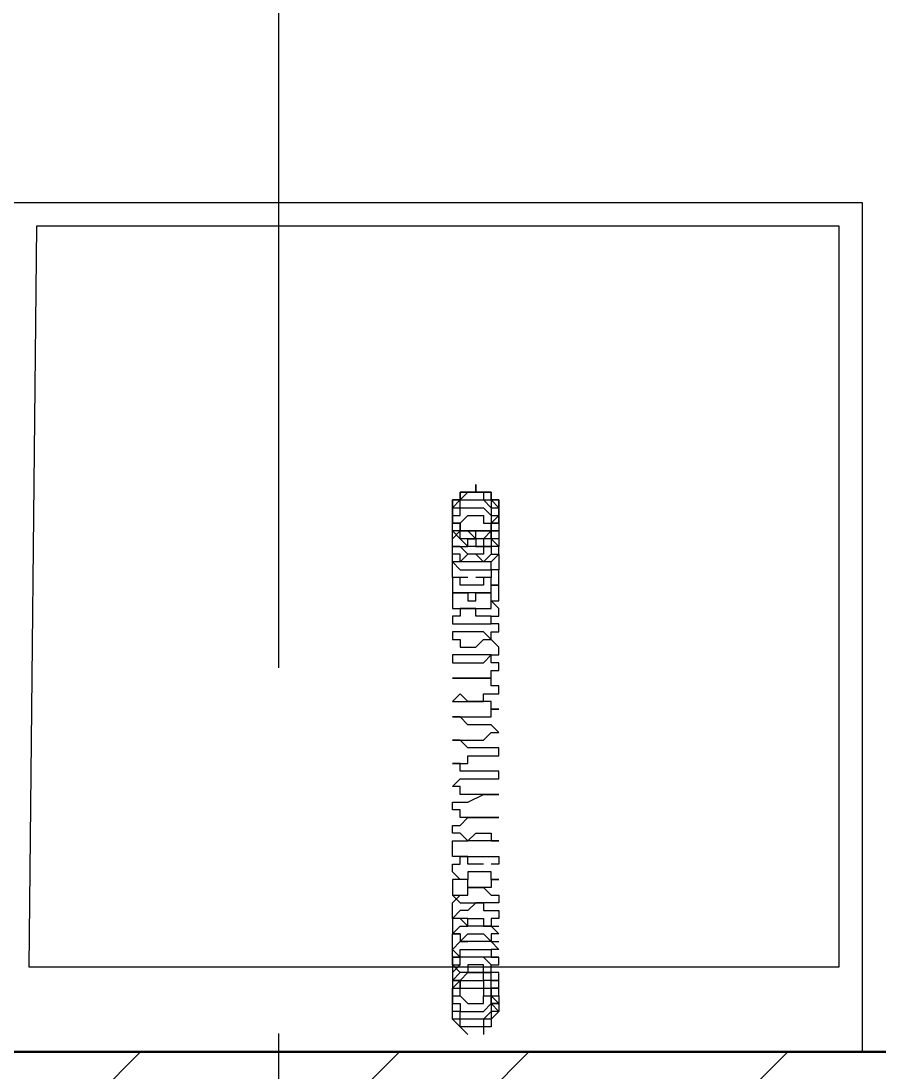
# Model space of a CAD drawing. Header units: millimetres. Extents: x -13407 to 8063098, y -54153 to 109271.
# Drawn here: x -3606 to -3020, y 51632 to 52349 of the extents above; entities that cross this region are included whole.
import ezdxf
from ezdxf.enums import TextEntityAlignment as Align

# ---------------------------------------------------------------- set-up
doc = ezdxf.new("R2018")
doc.units = ezdxf.units.MM
doc.linetypes.add('CENTER', pattern=[2, 1.25, -0.25, 0.25, -0.25])
doc.layers.get('Defpoints').update_dxf_attribs({"color": 6})
for name, color, linetype, lineweight in [('АР_Маркер экспликации', 239, 'Continuous', 13), ('АР_Номер помещения', 1, 'Continuous', 25), ('АР_Оси', 193, 'Continuous', 9), ('АР_Помещения_площадь', 19, 'Continuous', 9), ('АР_Сущ Несущая стена', 202, 'Continuous', 30), ('АР_Штриховка кирпич', 250, 'Continuous', 9)]:
    doc.layers.add(name, color=color, linetype=linetype, lineweight=lineweight)
doc.layers.add('АР_Названия помещений', color=124, linetype='Continuous', lineweight=5, plot=False)
doc.layers.add('ТХ_ВК_оборуд.пищеблок', color=250, linetype='Continuous')
doc.styles.add('ISOCPEUR', font='isocpeur.ttf', dxfattribs={"width": 0.7})
doc.styles.get("Standard").update_dxf_attribs({"font": 'arial.ttf'})

# ---------------------------------------------------------------- blocks, each defined once
blk = doc.blocks.new('*U617')
at = {"layer": 'Defpoints', "color": 7, "style": 'ISOCPEUR', "width": 0.7, "flags": 1}
blk.add_attdef('КАТЕГОРИЯ', (-499.17, -2092.19), '', height=250, dxfattribs=at)
at = {"layer": 'Defpoints', "color": 7, "style": 'ISOCPEUR', "width": 0.7}
blk.add_attdef('ПЛОЩАДЬ_ПОМЕЩЕНИЯ', text='', height=200, dxfattribs=at).set_placement((4056.61, -3701.77), align=Align.MIDDLE_RIGHT)
at = {"layer": 'АР_Номер помещения', "color": 7, "style": 'ISOCPEUR', "width": 0.7}
blk.add_attdef('НОМЕР_ПОМЕЩЕНИЯ', text='', height=300, dxfattribs=at).set_placement((2696.68, -2878.43), align=Align.MIDDLE_CENTER)
at = {"layer": 'АР_Помещения_площадь', "color": 7, "lineweight": 30, "width": 0.7, "flags": 104}
blk.add_attdef('ИМЯ_ПОМЕЩЕНИЯ', text='', height=100, dxfattribs=at).set_placement((157.63, 1217.14), align=Align.MIDDLE_CENTER)

msp = doc.modelspace()

# ---------------------------------------------------------------- hatches: boundary and pattern name
at = {"layer": 'АР_Штриховка кирпич', "ltscale": 100}
h = msp.add_hatch(dxfattribs=at)
h.set_pattern_fill('ANSI32', color=256, scale=500)
h.set_pattern_definition([(45, (-951676.66, 109617.1), (-132.58252, 132.58252), []), (45, (-951588.28, 109617.1), (-132.58252, 132.58252), [])])
h.paths.add_polyline_path([(-6180.06, 52070), (-6690.06, 52070), (-6690.06, 51135), (-750.18, 51135), (-750.06, 50885), (-110.06, 50885), (-110.18, 51645), (-6180.06, 51645)])

# ---------------------------------------------------------------- linework, layer by layer
at = {"layer": 'АР_Оси', "linetype": 'CENTER', "ltscale": 1000}
msp.add_line((-3430.06, 79157.47), (-3430.06, 23425.12), dxfattribs=at)
at = {"layer": 'АР_Сущ Несущая стена', "ltscale": 100}
msp.add_line((-6180.06, 51645), (-110.18, 51645), dxfattribs=at)
at = {"layer": 'ТХ_ВК_оборуд.пищеблок', "lineweight": 0}
for points in [[(-3031.15, 51645), (-3031.15, 52224.99), (-3611.14, 52224.99), (-3611.14, 51645)], [(-3031.15, 51645), (-3031.15, 52224.99), (-3611.14, 52224.99), (-3611.14, 51645)], [(-3047.03, 51703.23), (-3047.03, 52209.11), (-3595.25, 52209.11), (-3600.55, 51703.23)], [(-3047.03, 51703.23), (-3047.03, 52209.11), (-3595.25, 52209.11), (-3600.55, 51703.23)]]:
    msp.add_lwpolyline(points, close=True, dxfattribs=at)
at = {"layer": 'ТХ_ВК_оборуд.пищеблок', "lineweight": 0, "elevation": 0}
for points in [[(-3295.34, 51979.74), (-3300.64, 51979.74), (-3305.93, 51979.74), (-3305.93, 51985.04), (-3311.22, 51985.04), (-3311.22, 51990.33), (-3311.22, 51995.62), (-3305.93, 52000.92), (-3300.64, 52000.92), (-3295.34, 51995.62), (-3295.34, 52000.92), (-3290.05, 52000.92), (-3284.75, 52000.92), (-3284.75, 52006.21), (-3279.46, 52006.21), (-3279.46, 52011.51), (-3279.46, 52016.8), (-3284.75, 52022.1), (-3284.75, 52027.39), (-3290.05, 52027.39), (-3295.34, 52027.39), (-3300.64, 52027.39), (-3305.93, 52027.39), (-3305.93, 52022.1), (-3311.22, 52022.1), (-3311.22, 52016.8), (-3311.22, 52011.51), (-3311.22, 52006.21), (-3305.93, 52006.21), (-3305.93, 52000.92), (-3300.64, 52000.92), (-3295.34, 52000.92), (-3290.05, 52000.92), (-3284.75, 52000.92), (-3290.05, 52000.92), (-3284.75, 52000.92), (-3290.05, 52000.92), (-3284.75, 52000.92), (-3290.05, 52000.92), (-3284.75, 52000.92), (-3290.05, 52000.92), (-3284.75, 52000.92), (-3290.05, 52000.92), (-3284.75, 52000.92), (-3290.05, 52000.92), (-3284.75, 52000.92), (-3290.05, 52000.92), (-3284.75, 52000.92), (-3284.75, 52006.21), (-3284.75, 52000.92), (-3284.75, 52006.21), (-3284.75, 52000.92), (-3284.75, 52006.21), (-3284.75, 52000.92), (-3284.75, 52006.21), (-3284.75, 52000.92), (-3284.75, 52006.21), (-3284.75, 52000.92), (-3284.75, 52006.21), (-3284.75, 52000.92), (-3284.75, 52006.21), (-3284.75, 52000.92), (-3284.75, 52006.21), (-3279.46, 52011.51), (-3279.46, 52016.8), (-3279.46, 52011.51), (-3279.46, 52016.8), (-3279.46, 52011.51), (-3279.46, 52016.8), (-3279.46, 52011.51), (-3279.46, 52016.8), (-3279.46, 52011.51), (-3279.46, 52016.8), (-3279.46, 52011.51), (-3279.46, 52016.8), (-3279.46, 52011.51), (-3279.46, 52016.8), (-3279.46, 52011.51), (-3279.46, 52016.8), (-3279.46, 52022.1), (-3279.46, 52016.8), (-3279.46, 52022.1), (-3284.75, 52022.1), (-3279.46, 52022.1), (-3284.75, 52022.1), (-3279.46, 52022.1), (-3284.75, 52022.1), (-3279.46, 52022.1), (-3284.75, 52022.1), (-3279.46, 52022.1), (-3284.75, 52022.1), (-3279.46, 52022.1), (-3284.75, 52022.1), (-3279.46, 52022.1), (-3284.75, 52022.1), (-3279.46, 52022.1), (-3284.75, 52022.1), (-3284.75, 52027.39), (-3284.75, 52022.1), (-3284.75, 52027.39), (-3290.05, 52027.39), (-3284.75, 52027.39), (-3290.05, 52027.39), (-3284.75, 52027.39), (-3290.05, 52027.39), (-3284.75, 52027.39), (-3290.05, 52027.39), (-3284.75, 52027.39), (-3290.05, 52027.39), (-3284.75, 52027.39), (-3290.05, 52027.39), (-3284.75, 52027.39), (-3290.05, 52027.39), (-3284.75, 52027.39), (-3290.05, 52027.39), (-3295.34, 52027.39), (-3290.05, 52027.39), (-3295.34, 52027.39), (-3290.05, 52027.39), (-3295.34, 52027.39), (-3290.05, 52027.39), (-3295.34, 52027.39), (-3290.05, 52027.39), (-3295.34, 52027.39), (-3290.05, 52027.39), (-3295.34, 52027.39), (-3290.05, 52027.39), (-3295.34, 52027.39), (-3290.05, 52027.39), (-3295.34, 52027.39), (-3295.34, 52032.68), (-3295.34, 52027.39), (-3300.64, 52027.39), (-3305.93, 52027.39), (-3300.64, 52027.39), (-3305.93, 52027.39), (-3305.93, 52022.1), (-3305.93, 52027.39), (-3305.93, 52022.1), (-3305.93, 52027.39), (-3305.93, 52022.1), (-3305.93, 52027.39), (-3305.93, 52022.1), (-3305.93, 52027.39), (-3305.93, 52022.1), (-3305.93, 52027.39), (-3305.93, 52022.1), (-3305.93, 52027.39), (-3305.93, 52022.1), (-3305.93, 52027.39), (-3305.93, 52022.1), (-3311.22, 52022.1), (-3311.22, 52016.8), (-3311.22, 52022.1), (-3311.22, 52016.8), (-3311.22, 52022.1), (-3311.22, 52016.8), (-3311.22, 52022.1), (-3311.22, 52016.8), (-3311.22, 52022.1), (-3311.22, 52016.8), (-3311.22, 52022.1), (-3311.22, 52016.8), (-3311.22, 52022.1), (-3311.22, 52016.8), (-3311.22, 52022.1), (-3311.22, 52016.8), (-3311.22, 52011.51), (-3311.22, 52006.21), (-3305.93, 52006.21), (-3305.93, 52000.92), (-3300.64, 52000.92), (-3295.34, 52000.92), (-3300.64, 52000.92), (-3305.93, 52000.92), (-3305.93, 52006.21), (-3311.22, 52006.21), (-3311.22, 52011.51), (-3311.22, 52016.8), (-3311.22, 52011.51), (-3311.22, 52006.21), (-3305.93, 52006.21), (-3305.93, 52000.92), (-3300.64, 52000.92), (-3295.34, 52000.92), (-3290.05, 52000.92), (-3295.34, 52000.92), (-3300.64, 52000.92), (-3305.93, 52000.92), (-3305.93, 52006.21), (-3311.22, 52006.21), (-3311.22, 52011.51), (-3311.22, 52016.8), (-3311.22, 52011.51), (-3311.22, 52006.21), (-3305.93, 52006.21), (-3305.93, 52000.92), (-3300.64, 52000.92), (-3295.34, 52000.92), (-3290.05, 52000.92), (-3295.34, 52000.92), (-3300.64, 52000.92), (-3305.93, 52000.92), (-3305.93, 52006.21), (-3311.22, 52006.21), (-3311.22, 52011.51), (-3311.22, 52016.8), (-3311.22, 52011.51), (-3311.22, 52006.21), (-3305.93, 52006.21), (-3305.93, 52000.92), (-3300.64, 52000.92), (-3295.34, 52000.92), (-3290.05, 52000.92), (-3295.34, 52000.92), (-3300.64, 52000.92), (-3305.93, 52000.92), (-3305.93, 52006.21), (-3311.22, 52006.21), (-3311.22, 52011.51), (-3311.22, 52016.8), (-3311.22, 52011.51), (-3311.22, 52006.21), (-3305.93, 52006.21), (-3305.93, 52000.92), (-3300.64, 52000.92), (-3295.34, 52000.92), (-3290.05, 52000.92), (-3295.34, 52000.92), (-3300.64, 52000.92), (-3305.93, 52000.92), (-3305.93, 52006.21), (-3311.22, 52006.21), (-3311.22, 52011.51), (-3311.22, 52016.8), (-3311.22, 52011.51), (-3311.22, 52006.21), (-3305.93, 52006.21), (-3305.93, 52000.92), (-3300.64, 52000.92), (-3295.34, 52000.92)], [(-3295.34, 51979.74), (-3300.64, 51979.74), (-3305.93, 51979.74), (-3305.93, 51985.04), (-3311.22, 51985.04), (-3311.22, 51990.33), (-3311.22, 51995.62), (-3305.93, 52000.92), (-3300.64, 52000.92), (-3295.34, 51995.62), (-3295.34, 52000.92), (-3290.05, 52000.92), (-3284.75, 52000.92), (-3284.75, 52006.21), (-3279.46, 52006.21), (-3279.46, 52011.51), (-3279.46, 52016.8), (-3284.75, 52022.1), (-3284.75, 52027.39), (-3290.05, 52027.39), (-3295.34, 52027.39), (-3300.64, 52027.39), (-3305.93, 52027.39), (-3305.93, 52022.1), (-3311.22, 52022.1), (-3311.22, 52016.8), (-3311.22, 52011.51), (-3311.22, 52006.21), (-3305.93, 52006.21), (-3305.93, 52000.92), (-3300.64, 52000.92), (-3295.34, 52000.92), (-3290.05, 52000.92), (-3284.75, 52000.92), (-3290.05, 52000.92), (-3284.75, 52000.92), (-3290.05, 52000.92), (-3284.75, 52000.92), (-3290.05, 52000.92), (-3284.75, 52000.92), (-3290.05, 52000.92), (-3284.75, 52000.92), (-3290.05, 52000.92), (-3284.75, 52000.92), (-3290.05, 52000.92), (-3284.75, 52000.92), (-3290.05, 52000.92), (-3284.75, 52000.92), (-3284.75, 52006.21), (-3284.75, 52000.92), (-3284.75, 52006.21), (-3284.75, 52000.92), (-3284.75, 52006.21), (-3284.75, 52000.92), (-3284.75, 52006.21), (-3284.75, 52000.92), (-3284.75, 52006.21), (-3284.75, 52000.92), (-3284.75, 52006.21), (-3284.75, 52000.92), (-3284.75, 52006.21), (-3284.75, 52000.92), (-3284.75, 52006.21), (-3279.46, 52011.51), (-3279.46, 52016.8), (-3279.46, 52011.51), (-3279.46, 52016.8), (-3279.46, 52011.51), (-3279.46, 52016.8), (-3279.46, 52011.51), (-3279.46, 52016.8), (-3279.46, 52011.51), (-3279.46, 52016.8), (-3279.46, 52011.51), (-3279.46, 52016.8), (-3279.46, 52011.51), (-3279.46, 52016.8), (-3279.46, 52011.51), (-3279.46, 52016.8), (-3279.46, 52022.1), (-3279.46, 52016.8), (-3279.46, 52022.1), (-3284.75, 52022.1), (-3279.46, 52022.1), (-3284.75, 52022.1), (-3279.46, 52022.1), (-3284.75, 52022.1), (-3279.46, 52022.1), (-3284.75, 52022.1), (-3279.46, 52022.1), (-3284.75, 52022.1), (-3279.46, 52022.1), (-3284.75, 52022.1), (-3279.46, 52022.1), (-3284.75, 52022.1), (-3279.46, 52022.1), (-3284.75, 52022.1), (-3284.75, 52027.39), (-3284.75, 52022.1), (-3284.75, 52027.39), (-3290.05, 52027.39), (-3284.75, 52027.39), (-3290.05, 52027.39), (-3284.75, 52027.39), (-3290.05, 52027.39), (-3284.75, 52027.39), (-3290.05, 52027.39), (-3284.75, 52027.39), (-3290.05, 52027.39), (-3284.75, 52027.39), (-3290.05, 52027.39), (-3284.75, 52027.39), (-3290.05, 52027.39), (-3284.75, 52027.39), (-3290.05, 52027.39), (-3295.34, 52027.39), (-3290.05, 52027.39), (-3295.34, 52027.39), (-3290.05, 52027.39), (-3295.34, 52027.39), (-3290.05, 52027.39), (-3295.34, 52027.39), (-3290.05, 52027.39), (-3295.34, 52027.39), (-3290.05, 52027.39), (-3295.34, 52027.39), (-3290.05, 52027.39), (-3295.34, 52027.39), (-3290.05, 52027.39), (-3295.34, 52027.39), (-3295.34, 52032.68), (-3295.34, 52027.39), (-3300.64, 52027.39), (-3305.93, 52027.39), (-3300.64, 52027.39), (-3305.93, 52027.39), (-3305.93, 52022.1), (-3305.93, 52027.39), (-3305.93, 52022.1), (-3305.93, 52027.39), (-3305.93, 52022.1), (-3305.93, 52027.39), (-3305.93, 52022.1), (-3305.93, 52027.39), (-3305.93, 52022.1), (-3305.93, 52027.39), (-3305.93, 52022.1), (-3305.93, 52027.39), (-3305.93, 52022.1), (-3305.93, 52027.39), (-3305.93, 52022.1), (-3311.22, 52022.1), (-3311.22, 52016.8), (-3311.22, 52022.1), (-3311.22, 52016.8), (-3311.22, 52022.1), (-3311.22, 52016.8), (-3311.22, 52022.1), (-3311.22, 52016.8), (-3311.22, 52022.1), (-3311.22, 52016.8), (-3311.22, 52022.1), (-3311.22, 52016.8), (-3311.22, 52022.1), (-3311.22, 52016.8), (-3311.22, 52022.1), (-3311.22, 52016.8), (-3311.22, 52011.51), (-3311.22, 52006.21), (-3305.93, 52006.21), (-3305.93, 52000.92), (-3300.64, 52000.92), (-3295.34, 52000.92), (-3300.64, 52000.92), (-3305.93, 52000.92), (-3305.93, 52006.21), (-3311.22, 52006.21), (-3311.22, 52011.51), (-3311.22, 52016.8), (-3311.22, 52011.51), (-3311.22, 52006.21), (-3305.93, 52006.21), (-3305.93, 52000.92), (-3300.64, 52000.92), (-3295.34, 52000.92), (-3290.05, 52000.92), (-3295.34, 52000.92), (-3300.64, 52000.92), (-3305.93, 52000.92), (-3305.93, 52006.21), (-3311.22, 52006.21), (-3311.22, 52011.51), (-3311.22, 52016.8), (-3311.22, 52011.51), (-3311.22, 52006.21), (-3305.93, 52006.21), (-3305.93, 52000.92), (-3300.64, 52000.92), (-3295.34, 52000.92), (-3290.05, 52000.92), (-3295.34, 52000.92), (-3300.64, 52000.92), (-3305.93, 52000.92), (-3305.93, 52006.21), (-3311.22, 52006.21), (-3311.22, 52011.51), (-3311.22, 52016.8), (-3311.22, 52011.51), (-3311.22, 52006.21), (-3305.93, 52006.21), (-3305.93, 52000.92), (-3300.64, 52000.92), (-3295.34, 52000.92), (-3290.05, 52000.92), (-3295.34, 52000.92), (-3300.64, 52000.92), (-3305.93, 52000.92), (-3305.93, 52006.21), (-3311.22, 52006.21), (-3311.22, 52011.51), (-3311.22, 52016.8), (-3311.22, 52011.51), (-3311.22, 52006.21), (-3305.93, 52006.21), (-3305.93, 52000.92), (-3300.64, 52000.92), (-3295.34, 52000.92), (-3290.05, 52000.92), (-3295.34, 52000.92), (-3300.64, 52000.92), (-3305.93, 52000.92), (-3305.93, 52006.21), (-3311.22, 52006.21), (-3311.22, 52011.51), (-3311.22, 52016.8), (-3311.22, 52011.51), (-3311.22, 52006.21), (-3305.93, 52006.21), (-3305.93, 52000.92), (-3300.64, 52000.92), (-3295.34, 52000.92)], [(-3295.34, 52027.39), (-3295.34, 52032.68), (-3295.34, 52027.39), (-3300.64, 52027.39), (-3305.93, 52027.39)], [(-3295.34, 52027.39), (-3295.34, 52032.68), (-3295.34, 52027.39), (-3300.64, 52027.39), (-3305.93, 52027.39)], [(-3295.34, 52027.39), (-3295.34, 52032.68), (-3295.34, 52027.39), (-3300.64, 52027.39), (-3305.93, 52027.39)], [(-3295.34, 52027.39), (-3295.34, 52032.68), (-3295.34, 52027.39), (-3300.64, 52027.39), (-3305.93, 52027.39)], [(-3295.34, 52027.39), (-3295.34, 52032.68), (-3295.34, 52027.39), (-3300.64, 52027.39), (-3305.93, 52027.39)], [(-3295.34, 52027.39), (-3295.34, 52032.68), (-3295.34, 52027.39), (-3300.64, 52027.39), (-3305.93, 52027.39)], [(-3295.34, 52027.39), (-3295.34, 52032.68), (-3295.34, 52027.39), (-3300.64, 52027.39), (-3305.93, 52027.39)], [(-3295.34, 52027.39), (-3295.34, 52032.68), (-3295.34, 52027.39), (-3300.64, 52027.39), (-3305.93, 52027.39)], [(-3295.34, 52027.39), (-3295.34, 52032.68), (-3295.34, 52027.39), (-3300.64, 52027.39), (-3305.93, 52027.39)], [(-3295.34, 52027.39), (-3295.34, 52032.68), (-3295.34, 52027.39), (-3300.64, 52027.39), (-3305.93, 52027.39)], [(-3295.34, 52027.39), (-3295.34, 52032.68), (-3295.34, 52027.39), (-3300.64, 52027.39), (-3305.93, 52027.39)], [(-3295.34, 52027.39), (-3295.34, 52032.68), (-3295.34, 52027.39), (-3300.64, 52027.39), (-3305.93, 52027.39)], [(-3295.34, 52027.39), (-3295.34, 52032.68), (-3295.34, 52027.39), (-3300.64, 52027.39), (-3305.93, 52027.39)], [(-3295.34, 52027.39), (-3295.34, 52032.68), (-3295.34, 52027.39), (-3300.64, 52027.39), (-3305.93, 52027.39)], [(-3295.34, 52027.39), (-3295.34, 52032.68), (-3295.34, 52027.39), (-3300.64, 52027.39), (-3305.93, 52027.39)], [(-3295.34, 52027.39), (-3295.34, 52032.68), (-3295.34, 52027.39), (-3300.64, 52027.39), (-3305.93, 52027.39)], [(-3295.34, 52032.68), (-3295.34, 52027.39), (-3295.34, 52032.68)], [(-3295.34, 52027.39), (-3295.34, 52032.68), (-3295.34, 52027.39)], [(-3295.34, 52032.68), (-3295.34, 52027.39), (-3295.34, 52032.68)], [(-3295.34, 52027.39), (-3295.34, 52032.68), (-3295.34, 52027.39)], [(-3295.34, 52032.68), (-3295.34, 52027.39), (-3295.34, 52032.68)], [(-3295.34, 52027.39), (-3295.34, 52032.68), (-3295.34, 52027.39)], [(-3295.34, 52032.68), (-3295.34, 52027.39), (-3295.34, 52032.68)], [(-3295.34, 52027.39), (-3295.34, 52032.68), (-3295.34, 52027.39)], [(-3300.64, 51985.04), (-3305.93, 51979.74), (-3311.22, 51979.74), (-3311.22, 51985.04), (-3311.22, 51990.33), (-3305.93, 51990.33), (-3300.64, 51990.33), (-3300.64, 51995.62), (-3295.34, 51995.62), (-3295.34, 51990.33), (-3290.05, 51990.33), (-3284.75, 51990.33), (-3284.75, 51985.04), (-3279.46, 51985.04), (-3279.46, 51979.74), (-3279.46, 51974.45), (-3284.75, 51974.45), (-3284.75, 51969.15), (-3290.05, 51969.15), (-3290.05, 51963.86), (-3295.34, 51963.86), (-3300.64, 51963.86), (-3305.93, 51963.86), (-3305.93, 51969.15), (-3311.22, 51969.15), (-3311.22, 51974.45), (-3311.22, 51979.74), (-3305.93, 51974.45), (-3300.64, 51974.45), (-3295.34, 51974.45), (-3290.05, 51974.45), (-3284.75, 51974.45), (-3284.75, 51979.74), (-3279.46, 51985.04), (-3279.46, 51990.33), (-3284.75, 51995.62), (-3284.75, 52000.92), (-3290.05, 52000.92), (-3295.34, 52000.92), (-3300.64, 52000.92), (-3305.93, 52000.92), (-3305.93, 52006.21), (-3311.22, 52006.21), (-3311.22, 52011.51), (-3311.22, 52016.8), (-3305.93, 52022.1), (-3300.64, 52027.39), (-3295.34, 52027.39), (-3290.05, 52027.39), (-3290.05, 52022.1), (-3284.75, 52022.1), (-3284.75, 52016.8), (-3279.46, 52016.8), (-3279.46, 52011.51), (-3279.46, 52006.21), (-3284.75, 52006.21), (-3284.75, 52000.92), (-3290.05, 51995.62), (-3295.34, 51995.62), (-3300.64, 51995.62), (-3305.93, 51995.62), (-3305.93, 52000.92), (-3311.22, 52000.92), (-3311.22, 52006.21), (-3311.22, 52011.51), (-3311.22, 52016.8), (-3305.93, 52016.8), (-3305.93, 52022.1), (-3300.64, 52022.1), (-3295.34, 52022.1), (-3290.05, 52022.1), (-3284.75, 52016.8), (-3284.75, 52011.51), (-3279.46, 52011.51), (-3279.46, 52006.21), (-3279.46, 52000.92), (-3284.75, 52000.92), (-3284.75, 51995.62), (-3290.05, 51995.62), (-3290.05, 51990.33), (-3295.34, 51990.33), (-3300.64, 51990.33), (-3305.93, 51995.62), (-3311.22, 52000.92), (-3311.22, 52006.21), (-3311.22, 52011.51), (-3305.93, 52011.51), (-3305.93, 52016.8), (-3300.64, 52016.8), (-3295.34, 52016.8), (-3290.05, 52016.8), (-3284.75, 52011.51), (-3284.75, 52006.21), (-3279.46, 52011.51), (-3284.75, 52006.21), (-3279.46, 52011.51), (-3284.75, 52006.21), (-3279.46, 52011.51), (-3284.75, 52006.21), (-3279.46, 52011.51), (-3284.75, 52006.21), (-3279.46, 52011.51), (-3284.75, 52006.21), (-3279.46, 52011.51), (-3284.75, 52006.21), (-3279.46, 52011.51), (-3284.75, 52006.21), (-3279.46, 52006.21), (-3279.46, 52000.92), (-3279.46, 51995.62), (-3284.75, 51995.62), (-3284.75, 51990.33), (-3290.05, 51990.33), (-3290.05, 51985.04), (-3295.34, 51985.04), (-3300.64, 51985.04), (-3305.93, 51990.33), (-3311.22, 51990.33), (-3311.22, 51995.62), (-3311.22, 52000.92), (-3311.22, 52006.21), (-3305.93, 52006.21), (-3300.64, 52011.51), (-3295.34, 52011.51), (-3290.05, 52011.51), (-3290.05, 52006.21), (-3284.75, 52006.21), (-3284.75, 52000.92), (-3279.46, 52000.92), (-3279.46, 51995.62), (-3279.46, 51990.33), (-3284.75, 51990.33), (-3284.75, 51985.04), (-3290.05, 51979.74), (-3295.34, 51979.74), (-3300.64, 51979.74)], [(-3300.64, 51985.04), (-3305.93, 51979.74), (-3311.22, 51979.74), (-3311.22, 51985.04), (-3311.22, 51990.33), (-3305.93, 51990.33), (-3300.64, 51990.33), (-3300.64, 51995.62), (-3295.34, 51995.62), (-3295.34, 51990.33), (-3290.05, 51990.33), (-3284.75, 51990.33), (-3284.75, 51985.04), (-3279.46, 51985.04), (-3279.46, 51979.74), (-3279.46, 51974.45), (-3284.75, 51974.45), (-3284.75, 51969.15), (-3290.05, 51969.15), (-3290.05, 51963.86), (-3295.34, 51963.86), (-3300.64, 51963.86), (-3305.93, 51963.86), (-3305.93, 51969.15), (-3311.22, 51969.15), (-3311.22, 51974.45), (-3311.22, 51979.74), (-3305.93, 51974.45), (-3300.64, 51974.45), (-3295.34, 51974.45), (-3290.05, 51974.45), (-3284.75, 51974.45), (-3284.75, 51979.74), (-3279.46, 51985.04), (-3279.46, 51990.33), (-3284.75, 51995.62), (-3284.75, 52000.92), (-3290.05, 52000.92), (-3295.34, 52000.92), (-3300.64, 52000.92), (-3305.93, 52000.92), (-3305.93, 52006.21), (-3311.22, 52006.21), (-3311.22, 52011.51), (-3311.22, 52016.8), (-3305.93, 52022.1), (-3300.64, 52027.39), (-3295.34, 52027.39), (-3290.05, 52027.39), (-3290.05, 52022.1), (-3284.75, 52022.1), (-3284.75, 52016.8), (-3279.46, 52016.8), (-3279.46, 52011.51), (-3279.46, 52006.21), (-3284.75, 52006.21), (-3284.75, 52000.92), (-3290.05, 51995.62), (-3295.34, 51995.62), (-3300.64, 51995.62), (-3305.93, 51995.62), (-3305.93, 52000.92), (-3311.22, 52000.92), (-3311.22, 52006.21), (-3311.22, 52011.51), (-3311.22, 52016.8), (-3305.93, 52016.8), (-3305.93, 52022.1), (-3300.64, 52022.1), (-3295.34, 52022.1), (-3290.05, 52022.1), (-3284.75, 52016.8), (-3284.75, 52011.51), (-3279.46, 52011.51), (-3279.46, 52006.21), (-3279.46, 52000.92), (-3284.75, 52000.92), (-3284.75, 51995.62), (-3290.05, 51995.62), (-3290.05, 51990.33), (-3295.34, 51990.33), (-3300.64, 51990.33), (-3305.93, 51995.62), (-3311.22, 52000.92), (-3311.22, 52006.21), (-3311.22, 52011.51), (-3305.93, 52011.51), (-3305.93, 52016.8), (-3300.64, 52016.8), (-3295.34, 52016.8), (-3290.05, 52016.8), (-3284.75, 52011.51), (-3284.75, 52006.21), (-3279.46, 52011.51), (-3284.75, 52006.21), (-3279.46, 52011.51), (-3284.75, 52006.21), (-3279.46, 52011.51), (-3284.75, 52006.21), (-3279.46, 52011.51), (-3284.75, 52006.21), (-3279.46, 52011.51), (-3284.75, 52006.21), (-3279.46, 52011.51), (-3284.75, 52006.21), (-3279.46, 52011.51), (-3284.75, 52006.21), (-3279.46, 52006.21), (-3279.46, 52000.92), (-3279.46, 51995.62), (-3284.75, 51995.62), (-3284.75, 51990.33), (-3290.05, 51990.33), (-3290.05, 51985.04), (-3295.34, 51985.04), (-3300.64, 51985.04), (-3305.93, 51990.33), (-3311.22, 51990.33), (-3311.22, 51995.62), (-3311.22, 52000.92), (-3311.22, 52006.21), (-3305.93, 52006.21), (-3300.64, 52011.51), (-3295.34, 52011.51), (-3290.05, 52011.51), (-3290.05, 52006.21), (-3284.75, 52006.21), (-3284.75, 52000.92), (-3279.46, 52000.92), (-3279.46, 51995.62), (-3279.46, 51990.33), (-3284.75, 51990.33), (-3284.75, 51985.04), (-3290.05, 51979.74), (-3295.34, 51979.74), (-3300.64, 51979.74)], [(-3305.93, 52027.39), (-3300.64, 52027.39), (-3305.93, 52027.39)], [(-3305.93, 52027.39), (-3300.64, 52027.39), (-3305.93, 52027.39)], [(-3300.64, 52027.39), (-3295.34, 52027.39), (-3300.64, 52027.39)], [(-3300.64, 52027.39), (-3295.34, 52027.39), (-3300.64, 52027.39)], [(-3300.64, 52027.39), (-3295.34, 52027.39), (-3300.64, 52027.39)], [(-3300.64, 52027.39), (-3295.34, 52027.39), (-3300.64, 52027.39)], [(-3284.75, 52027.39), (-3284.75, 52022.1), (-3284.75, 52027.39)], [(-3284.75, 52022.1), (-3284.75, 52027.39)], [(-3284.75, 52022.1), (-3284.75, 52027.39)], [(-3284.75, 52022.1), (-3284.75, 52027.39)], [(-3284.75, 52022.1), (-3284.75, 52027.39)], [(-3284.75, 52022.1), (-3284.75, 52027.39)], [(-3284.75, 52022.1), (-3284.75, 52027.39)], [(-3284.75, 52022.1), (-3284.75, 52027.39)], [(-3284.75, 52022.1), (-3284.75, 52027.39)], [(-3284.75, 52027.39), (-3284.75, 52022.1), (-3284.75, 52027.39)], [(-3284.75, 52022.1), (-3284.75, 52027.39)], [(-3284.75, 52022.1), (-3284.75, 52027.39)], [(-3284.75, 52022.1), (-3284.75, 52027.39)], [(-3284.75, 52022.1), (-3284.75, 52027.39)], [(-3284.75, 52022.1), (-3284.75, 52027.39)], [(-3284.75, 52022.1), (-3284.75, 52027.39)], [(-3284.75, 52022.1), (-3284.75, 52027.39)], [(-3284.75, 52022.1), (-3284.75, 52027.39)], [(-3311.22, 52022.1), (-3305.93, 52022.1), (-3311.22, 52022.1)], [(-3311.22, 52022.1), (-3305.93, 52022.1), (-3311.22, 52022.1)], [(-3305.93, 52022.1), (-3311.22, 52022.1)], [(-3305.93, 52022.1), (-3311.22, 52022.1)], [(-3305.93, 52022.1), (-3311.22, 52022.1)], [(-3305.93, 52022.1), (-3311.22, 52022.1)], [(-3305.93, 52022.1), (-3311.22, 52022.1)], [(-3305.93, 52022.1), (-3311.22, 52022.1)], [(-3305.93, 52022.1), (-3311.22, 52022.1)], [(-3305.93, 52022.1), (-3311.22, 52022.1)], [(-3311.22, 52022.1), (-3305.93, 52022.1), (-3311.22, 52022.1)], [(-3311.22, 52022.1), (-3305.93, 52022.1), (-3311.22, 52022.1)], [(-3305.93, 52022.1), (-3311.22, 52022.1)], [(-3305.93, 52022.1), (-3311.22, 52022.1)], [(-3305.93, 52022.1), (-3311.22, 52022.1)], [(-3305.93, 52022.1), (-3311.22, 52022.1)], [(-3305.93, 52022.1), (-3311.22, 52022.1)], [(-3305.93, 52022.1), (-3311.22, 52022.1)], [(-3305.93, 52022.1), (-3311.22, 52022.1)], [(-3305.93, 52022.1), (-3311.22, 52022.1)], [(-3311.22, 52011.51), (-3311.22, 52016.8), (-3311.22, 52011.51)], [(-3311.22, 52011.51), (-3311.22, 52016.8), (-3311.22, 52011.51)], [(-3311.22, 52011.51), (-3311.22, 52016.8), (-3311.22, 52011.51)], [(-3311.22, 52011.51), (-3311.22, 52016.8), (-3311.22, 52011.51)], [(-3279.46, 52022.1), (-3279.46, 52016.8), (-3279.46, 52022.1)], [(-3279.46, 52016.8), (-3279.46, 52022.1)], [(-3279.46, 52016.8), (-3279.46, 52022.1)], [(-3279.46, 52016.8), (-3279.46, 52022.1)], [(-3279.46, 52016.8), (-3279.46, 52022.1)], [(-3279.46, 52016.8), (-3279.46, 52022.1)], [(-3279.46, 52016.8), (-3279.46, 52022.1)], [(-3279.46, 52016.8), (-3279.46, 52022.1)], [(-3279.46, 52016.8), (-3279.46, 52022.1)], [(-3279.46, 52022.1), (-3279.46, 52016.8), (-3279.46, 52022.1)], [(-3279.46, 52016.8), (-3279.46, 52022.1)], [(-3279.46, 52016.8), (-3279.46, 52022.1)], [(-3279.46, 52016.8), (-3279.46, 52022.1)], [(-3279.46, 52016.8), (-3279.46, 52022.1)], [(-3279.46, 52016.8), (-3279.46, 52022.1)], [(-3279.46, 52016.8), (-3279.46, 52022.1)], [(-3279.46, 52016.8), (-3279.46, 52022.1)], [(-3279.46, 52016.8), (-3279.46, 52022.1)], [(-3311.22, 52006.21), (-3311.22, 52011.51), (-3311.22, 52006.21)], [(-3311.22, 52006.21), (-3311.22, 52011.51), (-3311.22, 52006.21)], [(-3311.22, 52006.21), (-3311.22, 52011.51), (-3311.22, 52006.21)], [(-3311.22, 52006.21), (-3311.22, 52011.51), (-3311.22, 52006.21)], [(-3305.93, 52006.21), (-3311.22, 52006.21), (-3305.93, 52006.21)], [(-3305.93, 52006.21), (-3311.22, 52006.21), (-3305.93, 52006.21)], [(-3305.93, 52006.21), (-3311.22, 52006.21), (-3305.93, 52006.21)], [(-3305.93, 52006.21), (-3311.22, 52006.21), (-3305.93, 52006.21)], [(-3305.93, 52000.92), (-3305.93, 52006.21), (-3305.93, 52000.92)], [(-3305.93, 52000.92), (-3305.93, 52006.21), (-3305.93, 52000.92)], [(-3305.93, 52000.92), (-3305.93, 52006.21), (-3305.93, 52000.92)], [(-3305.93, 52000.92), (-3305.93, 52006.21), (-3305.93, 52000.92)], [(-3300.64, 52000.92), (-3305.93, 52000.92), (-3300.64, 52000.92)], [(-3300.64, 52000.92), (-3305.93, 52000.92), (-3300.64, 52000.92)], [(-3300.64, 52000.92), (-3305.93, 52000.92), (-3300.64, 52000.92)], [(-3300.64, 52000.92), (-3305.93, 52000.92), (-3300.64, 52000.92)], [(-3295.34, 52000.92), (-3300.64, 52000.92), (-3295.34, 52000.92)], [(-3295.34, 52000.92), (-3300.64, 52000.92), (-3295.34, 52000.92)], [(-3295.34, 52000.92), (-3300.64, 52000.92), (-3295.34, 52000.92)], [(-3295.34, 52000.92), (-3300.64, 52000.92), (-3295.34, 52000.92)], [(-3290.05, 52000.92), (-3295.34, 52000.92), (-3290.05, 52000.92)], [(-3290.05, 52000.92), (-3295.34, 52000.92), (-3290.05, 52000.92)], [(-3290.05, 52000.92), (-3295.34, 52000.92), (-3290.05, 52000.92)], [(-3290.05, 52000.92), (-3295.34, 52000.92), (-3290.05, 52000.92)], [(-3290.05, 52000.92), (-3295.34, 52000.92), (-3290.05, 52000.92)], [(-3290.05, 52000.92), (-3295.34, 52000.92), (-3290.05, 52000.92)], [(-3300.64, 51969.15), (-3305.93, 51969.15), (-3311.22, 51969.15), (-3311.22, 51963.86), (-3311.22, 51958.57), (-3305.93, 51958.57), (-3300.64, 51958.57), (-3300.64, 51953.27), (-3295.34, 51953.27), (-3295.34, 51958.57), (-3290.05, 51958.57), (-3284.75, 51958.57), (-3284.75, 51963.86), (-3279.46, 51963.86), (-3279.46, 51969.15), (-3279.46, 51974.45), (-3284.75, 51974.45), (-3284.75, 51979.74), (-3290.05, 51979.74), (-3295.34, 51985.04)], [(-3300.64, 51969.15), (-3305.93, 51969.15), (-3311.22, 51969.15), (-3311.22, 51963.86), (-3311.22, 51958.57), (-3305.93, 51958.57), (-3300.64, 51958.57), (-3300.64, 51953.27), (-3295.34, 51953.27), (-3295.34, 51958.57), (-3290.05, 51958.57), (-3284.75, 51958.57), (-3284.75, 51963.86), (-3279.46, 51963.86), (-3279.46, 51969.15), (-3279.46, 51974.45), (-3284.75, 51974.45), (-3284.75, 51979.74), (-3290.05, 51979.74), (-3295.34, 51985.04)], [(-3284.75, 51836.8), (-3290.05, 51836.8), (-3295.34, 51836.8), (-3300.64, 51836.8), (-3305.93, 51836.8), (-3305.93, 51842.1), (-3311.22, 51842.1), (-3305.93, 51842.1), (-3300.64, 51842.1), (-3300.64, 51847.39), (-3295.34, 51847.39), (-3290.05, 51847.39), (-3284.75, 51847.39), (-3279.46, 51847.39), (-3279.46, 51852.69), (-3284.75, 51852.69), (-3290.05, 51852.69), (-3295.34, 51852.69), (-3300.64, 51852.69), (-3305.93, 51857.98), (-3311.22, 51857.98), (-3305.93, 51857.98), (-3300.64, 51857.98), (-3290.05, 51857.98), (-3284.75, 51863.27), (-3279.46, 51863.27), (-3284.75, 51868.57), (-3290.05, 51868.57), (-3295.34, 51868.57), (-3300.64, 51868.57), (-3305.93, 51873.86), (-3311.22, 51873.86), (-3305.93, 51873.86), (-3300.64, 51873.86), (-3290.05, 51873.86), (-3284.75, 51873.86), (-3284.75, 51879.16), (-3279.46, 51879.16), (-3284.75, 51879.16), (-3284.75, 51884.45), (-3290.05, 51884.45), (-3295.34, 51884.45), (-3300.64, 51884.45), (-3305.93, 51889.74), (-3311.22, 51884.45), (-3305.93, 51884.45), (-3300.64, 51884.45), (-3295.34, 51884.45), (-3290.05, 51884.45), (-3290.05, 51889.74), (-3284.75, 51889.74), (-3279.46, 51889.74), (-3279.46, 51895.04), (-3284.75, 51895.04), (-3284.75, 51900.33), (-3290.05, 51900.33), (-3295.34, 51900.33), (-3300.64, 51900.33), (-3305.93, 51900.33), (-3311.22, 51900.33), (-3305.93, 51900.33), (-3300.64, 51900.33), (-3290.05, 51900.33), (-3284.75, 51900.33), (-3284.75, 51905.63), (-3279.46, 51905.63), (-3279.46, 51910.92), (-3284.75, 51910.92), (-3284.75, 51916.21), (-3290.05, 51916.21), (-3295.34, 51916.21), (-3300.64, 51916.21), (-3305.93, 51916.21), (-3311.22, 51916.21), (-3311.22, 51910.92), (-3305.93, 51910.92), (-3300.64, 51910.92), (-3295.34, 51910.92), (-3290.05, 51910.92), (-3284.75, 51916.21), (-3279.46, 51916.21), (-3279.46, 51921.51), (-3284.75, 51926.8), (-3290.05, 51932.1), (-3295.34, 51932.1), (-3300.64, 51932.1), (-3305.93, 51932.1), (-3311.22, 51932.1), (-3311.22, 51926.8), (-3305.93, 51926.8), (-3305.93, 51921.51), (-3300.64, 51921.51), (-3295.34, 51921.51), (-3290.05, 51926.8), (-3284.75, 51926.8), (-3284.75, 51932.1), (-3279.46, 51932.1), (-3279.46, 51937.39), (-3284.75, 51937.39), (-3284.75, 51942.68), (-3290.05, 51942.68), (-3295.34, 51942.68), (-3295.34, 51947.98), (-3300.64, 51947.98), (-3305.93, 51947.98), (-3305.93, 51942.68), (-3311.22, 51942.68), (-3311.22, 51937.39), (-3305.93, 51937.39), (-3300.64, 51937.39), (-3295.34, 51937.39), (-3290.05, 51937.39), (-3284.75, 51937.39), (-3284.75, 51942.68), (-3279.46, 51942.68), (-3279.46, 51947.98), (-3284.75, 51953.27), (-3284.75, 51958.57), (-3290.05, 51958.57), (-3295.34, 51958.57), (-3300.64, 51958.57), (-3305.93, 51958.57), (-3311.22, 51958.57), (-3311.22, 51953.27), (-3311.22, 51947.98), (-3305.93, 51947.98), (-3300.64, 51947.98), (-3295.34, 51947.98), (-3290.05, 51947.98), (-3284.75, 51947.98), (-3284.75, 51953.27), (-3279.46, 51953.27), (-3279.46, 51958.57), (-3279.46, 51963.86), (-3284.75, 51963.86), (-3284.75, 51969.15), (-3290.05, 51969.15), (-3295.34, 51969.15)], [(-3284.75, 51836.8), (-3290.05, 51836.8), (-3295.34, 51836.8), (-3300.64, 51836.8), (-3305.93, 51836.8), (-3305.93, 51842.1), (-3311.22, 51842.1), (-3305.93, 51842.1), (-3300.64, 51842.1), (-3300.64, 51847.39), (-3295.34, 51847.39), (-3290.05, 51847.39), (-3284.75, 51847.39), (-3279.46, 51847.39), (-3279.46, 51852.69), (-3284.75, 51852.69), (-3290.05, 51852.69), (-3295.34, 51852.69), (-3300.64, 51852.69), (-3305.93, 51857.98), (-3311.22, 51857.98), (-3305.93, 51857.98), (-3300.64, 51857.98), (-3290.05, 51857.98), (-3284.75, 51863.27), (-3279.46, 51863.27), (-3284.75, 51868.57), (-3290.05, 51868.57), (-3295.34, 51868.57), (-3300.64, 51868.57), (-3305.93, 51873.86), (-3311.22, 51873.86), (-3305.93, 51873.86), (-3300.64, 51873.86), (-3290.05, 51873.86), (-3284.75, 51873.86), (-3284.75, 51879.16), (-3279.46, 51879.16), (-3284.75, 51879.16), (-3284.75, 51884.45), (-3290.05, 51884.45), (-3295.34, 51884.45), (-3300.64, 51884.45), (-3305.93, 51889.74), (-3311.22, 51884.45), (-3305.93, 51884.45), (-3300.64, 51884.45), (-3295.34, 51884.45), (-3290.05, 51884.45), (-3290.05, 51889.74), (-3284.75, 51889.74), (-3279.46, 51889.74), (-3279.46, 51895.04), (-3284.75, 51895.04), (-3284.75, 51900.33), (-3290.05, 51900.33), (-3295.34, 51900.33), (-3300.64, 51900.33), (-3305.93, 51900.33), (-3311.22, 51900.33), (-3305.93, 51900.33), (-3300.64, 51900.33), (-3290.05, 51900.33), (-3284.75, 51900.33), (-3284.75, 51905.63), (-3279.46, 51905.63), (-3279.46, 51910.92), (-3284.75, 51910.92), (-3284.75, 51916.21), (-3290.05, 51916.21), (-3295.34, 51916.21), (-3300.64, 51916.21), (-3305.93, 51916.21), (-3311.22, 51916.21), (-3311.22, 51910.92), (-3305.93, 51910.92), (-3300.64, 51910.92), (-3295.34, 51910.92), (-3290.05, 51910.92), (-3284.75, 51916.21), (-3279.46, 51916.21), (-3279.46, 51921.51), (-3284.75, 51926.8), (-3290.05, 51932.1), (-3295.34, 51932.1), (-3300.64, 51932.1), (-3305.93, 51932.1), (-3311.22, 51932.1), (-3311.22, 51926.8), (-3305.93, 51926.8), (-3305.93, 51921.51), (-3300.64, 51921.51), (-3295.34, 51921.51), (-3290.05, 51926.8), (-3284.75, 51926.8), (-3284.75, 51932.1), (-3279.46, 51932.1), (-3279.46, 51937.39), (-3284.75, 51937.39), (-3284.75, 51942.68), (-3290.05, 51942.68), (-3295.34, 51942.68), (-3295.34, 51947.98), (-3300.64, 51947.98), (-3305.93, 51947.98), (-3305.93, 51942.68), (-3311.22, 51942.68), (-3311.22, 51937.39), (-3305.93, 51937.39), (-3300.64, 51937.39), (-3295.34, 51937.39), (-3290.05, 51937.39), (-3284.75, 51937.39), (-3284.75, 51942.68), (-3279.46, 51942.68), (-3279.46, 51947.98), (-3284.75, 51953.27), (-3284.75, 51958.57), (-3290.05, 51958.57), (-3295.34, 51958.57), (-3300.64, 51958.57), (-3305.93, 51958.57), (-3311.22, 51958.57), (-3311.22, 51953.27), (-3311.22, 51947.98), (-3305.93, 51947.98), (-3300.64, 51947.98), (-3295.34, 51947.98), (-3290.05, 51947.98), (-3284.75, 51947.98), (-3284.75, 51953.27), (-3279.46, 51953.27), (-3279.46, 51958.57), (-3279.46, 51963.86), (-3284.75, 51963.86), (-3284.75, 51969.15), (-3290.05, 51969.15), (-3295.34, 51969.15)], [(-3284.75, 51805.04), (-3290.05, 51805.04), (-3295.34, 51805.04), (-3300.64, 51805.04), (-3305.93, 51805.04), (-3305.93, 51810.33), (-3311.22, 51810.33), (-3311.22, 51815.63), (-3305.93, 51815.63), (-3300.64, 51815.63), (-3290.05, 51820.92), (-3284.75, 51820.92), (-3279.46, 51820.92), (-3284.75, 51820.92), (-3290.05, 51820.92), (-3295.34, 51820.92), (-3300.64, 51820.92), (-3305.93, 51820.92), (-3305.93, 51826.22), (-3311.22, 51826.22), (-3305.93, 51831.51), (-3300.64, 51831.51), (-3290.05, 51831.51), (-3284.75, 51831.51), (-3279.46, 51831.51), (-3279.46, 51836.8), (-3284.75, 51836.8), (-3290.05, 51836.8)], [(-3284.75, 51805.04), (-3290.05, 51805.04), (-3295.34, 51805.04), (-3300.64, 51805.04), (-3305.93, 51805.04), (-3305.93, 51810.33), (-3311.22, 51810.33), (-3311.22, 51815.63), (-3305.93, 51815.63), (-3300.64, 51815.63), (-3290.05, 51820.92), (-3284.75, 51820.92), (-3279.46, 51820.92), (-3284.75, 51820.92), (-3290.05, 51820.92), (-3295.34, 51820.92), (-3300.64, 51820.92), (-3305.93, 51820.92), (-3305.93, 51826.22), (-3311.22, 51826.22), (-3305.93, 51831.51), (-3300.64, 51831.51), (-3290.05, 51831.51), (-3284.75, 51831.51), (-3279.46, 51831.51), (-3279.46, 51836.8), (-3284.75, 51836.8), (-3290.05, 51836.8)], [(-3279.46, 51762.69), (-3284.75, 51762.69), (-3284.75, 51757.39), (-3290.05, 51757.39), (-3295.34, 51757.39), (-3300.64, 51757.39), (-3300.64, 51762.69), (-3305.93, 51762.69), (-3311.22, 51767.98), (-3311.22, 51773.28), (-3305.93, 51773.28), (-3305.93, 51778.57), (-3311.22, 51778.57), (-3311.22, 51783.86), (-3311.22, 51789.16), (-3305.93, 51789.16), (-3300.64, 51789.16), (-3295.34, 51794.45), (-3290.05, 51794.45), (-3284.75, 51794.45), (-3284.75, 51789.16), (-3279.46, 51789.16), (-3284.75, 51789.16), (-3290.05, 51789.16), (-3295.34, 51789.16), (-3300.64, 51789.16), (-3305.93, 51794.45), (-3311.22, 51794.45), (-3311.22, 51799.75), (-3305.93, 51799.75), (-3300.64, 51805.04), (-3290.05, 51805.04), (-3284.75, 51805.04), (-3279.46, 51805.04), (-3284.75, 51805.04), (-3290.05, 51805.04)], [(-3279.46, 51762.69), (-3284.75, 51762.69), (-3284.75, 51757.39), (-3290.05, 51757.39), (-3295.34, 51757.39), (-3300.64, 51757.39), (-3300.64, 51762.69), (-3305.93, 51762.69), (-3311.22, 51767.98), (-3311.22, 51773.28), (-3305.93, 51773.28), (-3305.93, 51778.57), (-3311.22, 51778.57), (-3311.22, 51783.86), (-3311.22, 51789.16), (-3305.93, 51789.16), (-3300.64, 51789.16), (-3295.34, 51794.45), (-3290.05, 51794.45), (-3284.75, 51794.45), (-3284.75, 51789.16), (-3279.46, 51789.16), (-3284.75, 51789.16), (-3290.05, 51789.16), (-3295.34, 51789.16), (-3300.64, 51789.16), (-3305.93, 51794.45), (-3311.22, 51794.45), (-3311.22, 51799.75), (-3305.93, 51799.75), (-3300.64, 51805.04), (-3290.05, 51805.04), (-3284.75, 51805.04), (-3279.46, 51805.04), (-3284.75, 51805.04), (-3290.05, 51805.04)], [(-3290.05, 51773.28), (-3295.34, 51773.28), (-3300.64, 51773.28), (-3300.64, 51778.57), (-3305.93, 51778.57), (-3300.64, 51778.57), (-3295.34, 51778.57), (-3290.05, 51778.57), (-3284.75, 51778.57), (-3279.46, 51778.57), (-3279.46, 51773.28), (-3284.75, 51773.28)], [(-3290.05, 51773.28), (-3295.34, 51773.28), (-3300.64, 51773.28), (-3300.64, 51778.57), (-3305.93, 51778.57), (-3300.64, 51778.57), (-3295.34, 51778.57), (-3290.05, 51778.57), (-3284.75, 51778.57), (-3279.46, 51778.57), (-3279.46, 51773.28), (-3284.75, 51773.28)], [(-3284.75, 51762.69), (-3279.46, 51762.69), (-3284.75, 51762.69), (-3284.75, 51767.98), (-3290.05, 51767.98), (-3295.34, 51767.98), (-3300.64, 51767.98), (-3300.64, 51762.69), (-3305.93, 51762.69), (-3311.22, 51762.69), (-3311.22, 51757.39), (-3311.22, 51752.1), (-3305.93, 51746.81), (-3300.64, 51746.81), (-3295.34, 51746.81), (-3290.05, 51746.81), (-3290.05, 51741.51), (-3284.75, 51741.51), (-3279.46, 51741.51), (-3279.46, 51736.22), (-3284.75, 51736.22), (-3284.75, 51730.92), (-3290.05, 51730.92), (-3295.34, 51730.92), (-3300.64, 51730.92), (-3305.93, 51736.22), (-3311.22, 51736.22), (-3311.22, 51741.51), (-3311.22, 51746.81), (-3305.93, 51752.1)], [(-3284.75, 51762.69), (-3279.46, 51762.69), (-3284.75, 51762.69), (-3284.75, 51767.98), (-3290.05, 51767.98), (-3295.34, 51767.98), (-3300.64, 51767.98), (-3300.64, 51762.69), (-3305.93, 51762.69), (-3311.22, 51762.69), (-3311.22, 51757.39), (-3311.22, 51752.1), (-3305.93, 51746.81), (-3300.64, 51746.81), (-3295.34, 51746.81), (-3290.05, 51746.81), (-3290.05, 51741.51), (-3284.75, 51741.51), (-3279.46, 51741.51), (-3279.46, 51736.22), (-3284.75, 51736.22), (-3284.75, 51730.92), (-3290.05, 51730.92), (-3295.34, 51730.92), (-3300.64, 51730.92), (-3305.93, 51736.22), (-3311.22, 51736.22), (-3311.22, 51741.51), (-3311.22, 51746.81), (-3305.93, 51752.1)], [(-3311.22, 51752.1), (-3305.93, 51752.1), (-3300.64, 51752.1), (-3300.64, 51757.39), (-3295.34, 51757.39), (-3290.05, 51757.39), (-3284.75, 51752.1), (-3279.46, 51752.1), (-3279.46, 51746.81), (-3284.75, 51746.81)], [(-3311.22, 51752.1), (-3305.93, 51752.1), (-3300.64, 51752.1), (-3300.64, 51757.39), (-3295.34, 51757.39), (-3290.05, 51757.39), (-3284.75, 51752.1), (-3279.46, 51752.1), (-3279.46, 51746.81), (-3284.75, 51746.81)], [(-3279.46, 51746.81), (-3284.75, 51746.81), (-3290.05, 51746.81), (-3295.34, 51746.81), (-3300.64, 51741.51), (-3305.93, 51741.51), (-3311.22, 51736.22), (-3311.22, 51730.92), (-3311.22, 51725.63), (-3305.93, 51730.92), (-3300.64, 51730.92), (-3300.64, 51736.22), (-3295.34, 51736.22), (-3290.05, 51736.22), (-3290.05, 51730.92), (-3284.75, 51730.92), (-3279.46, 51730.92)], [(-3279.46, 51746.81), (-3284.75, 51746.81), (-3290.05, 51746.81), (-3295.34, 51746.81), (-3300.64, 51741.51), (-3305.93, 51741.51), (-3311.22, 51736.22), (-3311.22, 51730.92), (-3311.22, 51725.63), (-3305.93, 51730.92), (-3300.64, 51730.92), (-3300.64, 51736.22), (-3295.34, 51736.22), (-3290.05, 51736.22), (-3290.05, 51730.92), (-3284.75, 51730.92), (-3279.46, 51730.92)], [(-3300.64, 51736.22), (-3305.93, 51736.22), (-3311.22, 51736.22)], [(-3300.64, 51736.22), (-3305.93, 51736.22), (-3311.22, 51736.22)], [(-3284.75, 51730.92), (-3279.46, 51725.63), (-3284.75, 51725.63), (-3284.75, 51720.34), (-3290.05, 51720.34), (-3295.34, 51720.34), (-3300.64, 51720.34), (-3305.93, 51720.34), (-3300.64, 51720.34)], [(-3284.75, 51730.92), (-3279.46, 51725.63), (-3284.75, 51725.63), (-3284.75, 51720.34), (-3290.05, 51720.34), (-3295.34, 51720.34), (-3300.64, 51720.34), (-3305.93, 51720.34), (-3300.64, 51720.34)], [(-3305.93, 51704.45), (-3311.22, 51699.16), (-3311.22, 51693.87), (-3311.22, 51688.57), (-3311.22, 51683.28), (-3305.93, 51683.28), (-3305.93, 51688.57), (-3300.64, 51688.57), (-3295.34, 51688.57), (-3290.05, 51688.57), (-3290.05, 51683.28), (-3284.75, 51683.28), (-3284.75, 51677.98), (-3279.46, 51677.98), (-3279.46, 51672.69), (-3284.75, 51667.4), (-3284.75, 51662.1), (-3290.05, 51662.1), (-3295.34, 51662.1), (-3300.64, 51662.1), (-3305.93, 51662.1), (-3311.22, 51667.4), (-3311.22, 51672.69), (-3311.22, 51677.98), (-3311.22, 51683.28), (-3305.93, 51683.28), (-3305.93, 51688.57), (-3300.64, 51688.57), (-3295.34, 51688.57), (-3290.05, 51688.57), (-3284.75, 51688.57), (-3284.75, 51683.28), (-3279.46, 51683.28), (-3279.46, 51688.57), (-3284.75, 51688.57), (-3284.75, 51693.87), (-3290.05, 51693.87), (-3290.05, 51699.16), (-3295.34, 51699.16), (-3300.64, 51699.16), (-3305.93, 51699.16), (-3311.22, 51704.45), (-3311.22, 51709.75), (-3311.22, 51715.04), (-3305.93, 51720.34), (-3300.64, 51725.63), (-3295.34, 51725.63), (-3290.05, 51725.63), (-3284.75, 51720.34), (-3279.46, 51720.34)], [(-3311.22, 51704.45), (-3305.93, 51704.45), (-3305.93, 51709.75), (-3311.22, 51709.75), (-3311.22, 51704.45), (-3311.22, 51699.16), (-3311.22, 51693.87), (-3305.93, 51693.87), (-3305.93, 51688.57), (-3300.64, 51688.57), (-3295.34, 51688.57), (-3290.05, 51688.57), (-3284.75, 51688.57), (-3284.75, 51693.87), (-3279.46, 51693.87), (-3279.46, 51699.16), (-3284.75, 51699.16), (-3284.75, 51704.45), (-3290.05, 51709.75), (-3295.34, 51709.75), (-3300.64, 51709.75), (-3305.93, 51709.75), (-3311.22, 51715.04), (-3311.22, 51720.34), (-3311.22, 51725.63), (-3305.93, 51725.63), (-3305.93, 51720.34)], [(-3305.93, 51725.63), (-3311.22, 51725.63)], [(-3305.93, 51704.45), (-3311.22, 51699.16), (-3311.22, 51693.87), (-3311.22, 51688.57), (-3311.22, 51683.28), (-3305.93, 51683.28), (-3305.93, 51688.57), (-3300.64, 51688.57), (-3295.34, 51688.57), (-3290.05, 51688.57), (-3290.05, 51683.28), (-3284.75, 51683.28), (-3284.75, 51677.98), (-3279.46, 51677.98), (-3279.46, 51672.69), (-3284.75, 51667.4), (-3284.75, 51662.1), (-3290.05, 51662.1), (-3295.34, 51662.1), (-3300.64, 51662.1), (-3305.93, 51662.1), (-3311.22, 51667.4), (-3311.22, 51672.69), (-3311.22, 51677.98), (-3311.22, 51683.28), (-3305.93, 51683.28), (-3305.93, 51688.57), (-3300.64, 51688.57), (-3295.34, 51688.57), (-3290.05, 51688.57), (-3284.75, 51688.57), (-3284.75, 51683.28), (-3279.46, 51683.28), (-3279.46, 51688.57), (-3284.75, 51688.57), (-3284.75, 51693.87), (-3290.05, 51693.87), (-3290.05, 51699.16), (-3295.34, 51699.16), (-3300.64, 51699.16), (-3305.93, 51699.16), (-3311.22, 51704.45), (-3311.22, 51709.75), (-3311.22, 51715.04), (-3305.93, 51720.34), (-3300.64, 51725.63), (-3295.34, 51725.63), (-3290.05, 51725.63), (-3284.75, 51720.34), (-3279.46, 51720.34)], [(-3311.22, 51704.45), (-3305.93, 51704.45), (-3305.93, 51709.75), (-3311.22, 51709.75), (-3311.22, 51704.45), (-3311.22, 51699.16), (-3311.22, 51693.87), (-3305.93, 51693.87), (-3305.93, 51688.57), (-3300.64, 51688.57), (-3295.34, 51688.57), (-3290.05, 51688.57), (-3284.75, 51688.57), (-3284.75, 51693.87), (-3279.46, 51693.87), (-3279.46, 51699.16), (-3284.75, 51699.16), (-3284.75, 51704.45), (-3290.05, 51709.75), (-3295.34, 51709.75), (-3300.64, 51709.75), (-3305.93, 51709.75), (-3311.22, 51715.04), (-3311.22, 51720.34), (-3311.22, 51725.63), (-3305.93, 51725.63), (-3305.93, 51720.34)], [(-3305.93, 51725.63), (-3311.22, 51725.63)], [(-3284.75, 51720.34), (-3279.46, 51715.04), (-3284.75, 51715.04), (-3284.75, 51709.75), (-3290.05, 51709.75), (-3295.34, 51709.75), (-3300.64, 51709.75), (-3305.93, 51709.75)], [(-3284.75, 51720.34), (-3279.46, 51715.04), (-3284.75, 51715.04), (-3284.75, 51709.75), (-3290.05, 51709.75), (-3295.34, 51709.75), (-3300.64, 51709.75), (-3305.93, 51709.75)], [(-3311.22, 51709.75), (-3305.93, 51709.75), (-3305.93, 51715.04), (-3300.64, 51715.04), (-3295.34, 51715.04), (-3290.05, 51715.04), (-3284.75, 51715.04), (-3284.75, 51709.75), (-3279.46, 51709.75)], [(-3311.22, 51709.75), (-3305.93, 51709.75), (-3305.93, 51715.04), (-3300.64, 51715.04), (-3295.34, 51715.04), (-3290.05, 51715.04), (-3284.75, 51715.04), (-3284.75, 51709.75), (-3279.46, 51709.75)], [(-3311.22, 51688.57), (-3305.93, 51693.87), (-3300.64, 51699.16), (-3295.34, 51699.16), (-3290.05, 51699.16), (-3284.75, 51699.16), (-3284.75, 51704.45), (-3279.46, 51704.45), (-3279.46, 51709.75), (-3284.75, 51709.75)], [(-3311.22, 51688.57), (-3305.93, 51693.87), (-3300.64, 51699.16), (-3295.34, 51699.16), (-3290.05, 51699.16), (-3284.75, 51699.16), (-3284.75, 51704.45), (-3279.46, 51704.45), (-3279.46, 51709.75), (-3284.75, 51709.75)], [(-3300.64, 51656.81), (-3305.93, 51662.1), (-3311.22, 51667.4), (-3311.22, 51672.69), (-3311.22, 51677.98), (-3311.22, 51683.28), (-3305.93, 51683.28), (-3300.64, 51677.98), (-3295.34, 51677.98), (-3290.05, 51677.98), (-3290.05, 51683.28), (-3284.75, 51683.28), (-3284.75, 51688.57), (-3279.46, 51688.57), (-3279.46, 51693.87), (-3284.75, 51693.87), (-3284.75, 51699.16), (-3290.05, 51699.16), (-3290.05, 51704.45), (-3295.34, 51704.45), (-3300.64, 51704.45), (-3300.64, 51699.16)], [(-3300.64, 51656.81), (-3305.93, 51662.1), (-3311.22, 51667.4), (-3311.22, 51672.69), (-3311.22, 51677.98), (-3311.22, 51683.28), (-3305.93, 51683.28), (-3300.64, 51677.98), (-3295.34, 51677.98), (-3290.05, 51677.98), (-3290.05, 51683.28), (-3284.75, 51683.28), (-3284.75, 51688.57), (-3279.46, 51688.57), (-3279.46, 51693.87), (-3284.75, 51693.87), (-3284.75, 51699.16), (-3290.05, 51699.16), (-3290.05, 51704.45), (-3295.34, 51704.45), (-3300.64, 51704.45), (-3300.64, 51699.16)], [(-3311.22, 51693.87), (-3305.93, 51699.16)], [(-3311.22, 51693.87), (-3305.93, 51699.16)], [(-3305.93, 51693.87), (-3311.22, 51693.87), (-3311.22, 51688.57), (-3311.22, 51683.28), (-3311.22, 51677.98), (-3305.93, 51677.98), (-3305.93, 51672.69), (-3300.64, 51672.69), (-3295.34, 51672.69), (-3290.05, 51672.69), (-3284.75, 51677.98), (-3284.75, 51683.28), (-3279.46, 51677.98), (-3279.46, 51672.69), (-3284.75, 51672.69), (-3284.75, 51667.4), (-3290.05, 51667.4), (-3290.05, 51662.1), (-3295.34, 51662.1), (-3300.64, 51662.1), (-3305.93, 51662.1), (-3305.93, 51667.4), (-3311.22, 51667.4), (-3311.22, 51672.69), (-3311.22, 51677.98), (-3311.22, 51683.28), (-3311.22, 51688.57), (-3305.93, 51688.57), (-3305.93, 51693.87), (-3300.64, 51693.87), (-3295.34, 51693.87), (-3290.05, 51693.87), (-3290.05, 51688.57), (-3284.75, 51688.57), (-3284.75, 51683.28), (-3279.46, 51683.28), (-3279.46, 51677.98), (-3284.75, 51677.98), (-3284.75, 51672.69), (-3290.05, 51667.4), (-3295.34, 51667.4), (-3300.64, 51667.4), (-3305.93, 51667.4), (-3305.93, 51672.69), (-3311.22, 51672.69), (-3311.22, 51677.98), (-3311.22, 51683.28), (-3311.22, 51688.57), (-3305.93, 51688.57)], [(-3305.93, 51693.87), (-3311.22, 51693.87), (-3311.22, 51688.57), (-3311.22, 51683.28), (-3311.22, 51677.98), (-3305.93, 51677.98), (-3305.93, 51672.69), (-3300.64, 51672.69), (-3295.34, 51672.69), (-3290.05, 51672.69), (-3284.75, 51677.98), (-3284.75, 51683.28), (-3279.46, 51677.98), (-3279.46, 51672.69), (-3284.75, 51672.69), (-3284.75, 51667.4), (-3290.05, 51667.4), (-3290.05, 51662.1), (-3295.34, 51662.1), (-3300.64, 51662.1), (-3305.93, 51662.1), (-3305.93, 51667.4), (-3311.22, 51667.4), (-3311.22, 51672.69), (-3311.22, 51677.98), (-3311.22, 51683.28), (-3311.22, 51688.57), (-3305.93, 51688.57), (-3305.93, 51693.87), (-3300.64, 51693.87), (-3295.34, 51693.87), (-3290.05, 51693.87), (-3290.05, 51688.57), (-3284.75, 51688.57), (-3284.75, 51683.28), (-3279.46, 51683.28), (-3279.46, 51677.98), (-3284.75, 51677.98), (-3284.75, 51672.69), (-3290.05, 51667.4), (-3295.34, 51667.4), (-3300.64, 51667.4), (-3305.93, 51667.4), (-3305.93, 51672.69), (-3311.22, 51672.69), (-3311.22, 51677.98), (-3311.22, 51683.28), (-3311.22, 51688.57), (-3305.93, 51688.57)], [(-3295.34, 51688.57), (-3290.05, 51688.57), (-3290.05, 51683.28), (-3284.75, 51683.28), (-3284.75, 51677.98), (-3279.46, 51672.69), (-3284.75, 51667.4), (-3284.75, 51662.1), (-3290.05, 51662.1), (-3290.05, 51656.81)], [(-3295.34, 51688.57), (-3290.05, 51688.57), (-3290.05, 51683.28), (-3284.75, 51683.28), (-3284.75, 51677.98), (-3279.46, 51672.69), (-3284.75, 51667.4), (-3284.75, 51662.1), (-3290.05, 51662.1), (-3290.05, 51656.81)]]:
    msp.add_lwpolyline(points, dxfattribs=at)
for points in [[(-3305.93, 52027.39), (-3300.64, 52027.39), (-3295.34, 52027.39), (-3295.34, 52032.68), (-3295.34, 52027.39), (-3295.34, 52032.68), (-3295.34, 52027.39), (-3300.64, 52027.39)], [(-3305.93, 52027.39), (-3300.64, 52027.39), (-3295.34, 52027.39), (-3295.34, 52032.68), (-3295.34, 52027.39), (-3295.34, 52032.68), (-3295.34, 52027.39), (-3300.64, 52027.39)], [(-3284.75, 52027.39), (-3284.75, 52022.1)], [(-3284.75, 52027.39), (-3284.75, 52022.1)], [(-3311.22, 52022.1), (-3305.93, 52022.1)], [(-3311.22, 52022.1), (-3305.93, 52022.1)], [(-3279.46, 52022.1), (-3279.46, 52016.8)], [(-3279.46, 52022.1), (-3279.46, 52016.8)]]:
    msp.add_lwpolyline(points, close=True, dxfattribs=at)

# ---------------------------------------------------------------- block references
at = {"layer": 'АР_Маркер экспликации'}
ref = msp.add_blockref('*U617', (-5444.87, 55686.09), dxfattribs=at)
lines = msp.add_mtext('\\W0.8000;Доготовочный цех', dxfattribs={"layer": 'АР_Названия помещений', "insert": (-3681.44, 53451.32), "char_height": 3660.3939, "width": 926.94, "attachment_point": 1})
ref.add_attrib('ИМЯ_ПОМЕЩЕНИЯ', '', (-3681.44, 53451.32), dxfattribs={"flags": 104}).embed_mtext(lines)

doc.saveas('drawing.dxf')
